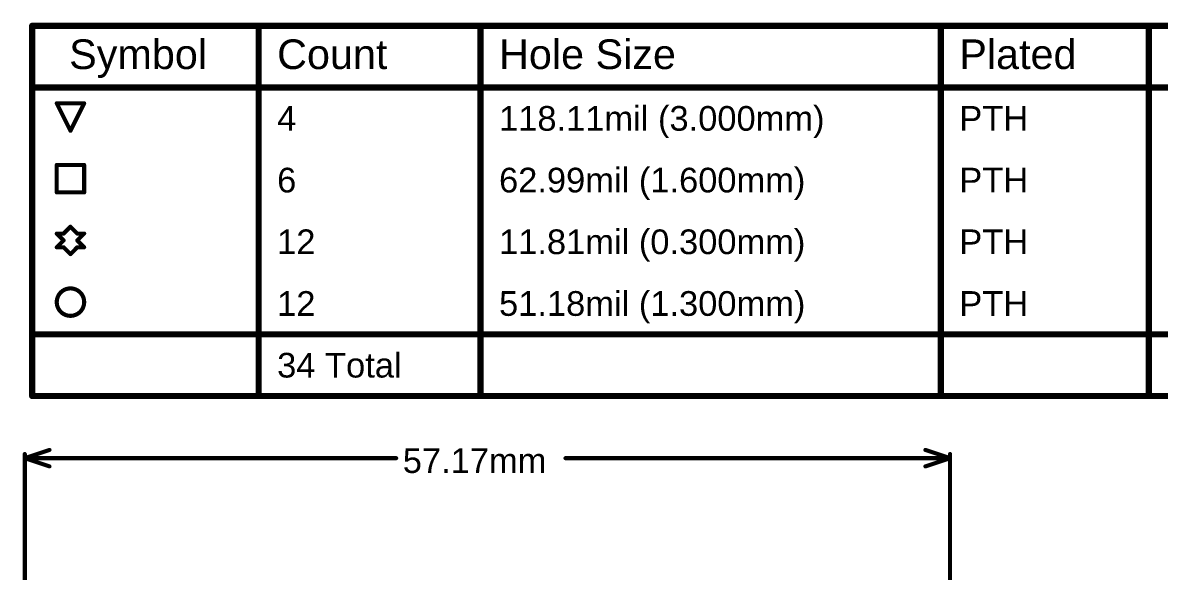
# Model space of a CAD drawing. Header units: inches. Extents: x -4 to 182, y -4 to 85.
# Drawn here: x -4.1 to 66.1, y 51 to 84.9 of the extents above; entities that cross this region are included whole.
import ezdxf

# ---------------------------------------------------------------- set-up
doc = ezdxf.new("R2010")
doc.units = ezdxf.units.IN
doc.layers.add('Dimensions', color=6, linetype='Continuous')
doc.layers.add('Drill Drawing', color=1, linetype='Continuous')
doc.styles.add('Arial', font='', dxfattribs={"height": 0.2})
doc.styles.get('Arial').set_extended_font_data('Arial')

msp = doc.modelspace()

# ---------------------------------------------------------------- linework, layer by layer
at = {"layer": 'Dimensions', "const_width": 0.254}
for points in [[(-4, 58), (-2.476, 58.508)], [(-4, 47.254), (-4, 58.254)], [(51.65, 58.508), (53.174, 58)], [(53.174, 47.254), (53.174, 58.254)], [(-4, 58), (18.95, 58)], [(-4, 58), (-2.476, 57.492)], [(29.411, 58), (53.174, 58)], [(51.65, 57.492), (53.174, 58)]]:
    msp.add_lwpolyline(points, dxfattribs=at)
at = {"layer": 'Dimensions', "const_width": 0.127}
for points in [[(-4.063, 58.254, 1), (-3.936, 58.254, 1)], [(-2.539, 58.508, 1), (-2.412, 58.508, 1)], [(51.586, 58.508, 1), (51.713, 58.508, 1)], [(53.11, 58.254, 1), (53.237, 58.254, 1)], [(-4.063, 58, 1), (-3.936, 58, 1)], [(-4.063, 58, 1), (-3.936, 58, 1)], [(-4.063, 58, 1), (-3.936, 58, 1)], [(-2.539, 57.492, 1), (-2.412, 57.492, 1)], [(18.886, 58, 1), (19.013, 58, 1)], [(29.348, 58, 1), (29.475, 58, 1)], [(51.586, 57.492, 1), (51.713, 57.492, 1)], [(53.11, 58, 1), (53.237, 58, 1)], [(53.11, 58, 1), (53.237, 58, 1)], [(53.11, 58, 1), (53.237, 58, 1)]]:
    msp.add_lwpolyline(points, format="xyb", close=True, dxfattribs=at)
at = {"layer": 'Drill Drawing'}
for points, const_width in [([(-3.543, 84.696), (176.291, 84.696)], 0.381), ([(-3.543, 61.836), (-3.543, 84.696)], 0.381), ([(10.449, 61.836), (10.449, 84.696)], 0.381), ([(24.161, 61.836), (24.161, 84.696)], 0.381), ([(52.601, 61.836), (52.601, 84.696)], 0.381), ([(65.45, 61.836), (65.45, 84.696)], 0.381), ([(-3.543, 80.886), (176.291, 80.886)], 0.381), ([(-2.025, 79.913), (-0.331, 79.913)], 0.254), ([(-2.025, 79.913), (-1.178, 78.219)], 0.254), ([(-1.178, 78.219), (-0.331, 79.913)], 0.254), ([(-2.025, 76.103), (-0.331, 76.103)], 0.254), ([(-2.025, 74.409), (-2.025, 76.103)], 0.254), ([(-0.331, 74.409), (-0.331, 76.103)], 0.254), ([(-2.025, 74.409), (-0.331, 74.409)], 0.254), ([(-1.601, 71.869), (-1.178, 72.293)], 0.254), ([(-1.178, 72.293), (-0.755, 71.869)], 0.254), ([(-2.025, 71.869), (-1.601, 71.446)], 0.254), ([(-2.025, 71.869), (-1.601, 71.869)], 0.254), ([(-0.755, 71.869), (-0.331, 71.869)], 0.254), ([(-0.755, 71.446), (-0.331, 71.869)], 0.254), ([(-2.025, 71.023), (-1.601, 71.446)], 0.254), ([(-2.025, 71.023), (-1.601, 71.023)], 0.254), ([(-1.601, 71.023), (-1.178, 70.599)], 0.254), ([(-1.178, 70.599), (-0.755, 71.023)], 0.254), ([(-0.755, 71.446), (-0.331, 71.023)], 0.254), ([(-0.755, 71.023), (-0.331, 71.023)], 0.254), ([(-3.543, 65.646), (176.291, 65.646)], 0.381), ([(-3.543, 61.836), (176.291, 61.836)], 0.381)]:
    msp.add_lwpolyline(points, dxfattribs=dict(at, const_width=const_width))
for points, const_width in [([(-3.639, 84.696, 1), (-3.448, 84.696, 1)], 0.191), ([(-3.639, 84.696, 1), (-3.448, 84.696, 1)], 0.191), ([(10.354, 84.696, 1), (10.544, 84.696, 1)], 0.191), ([(24.066, 84.696, 1), (24.257, 84.696, 1)], 0.191), ([(52.506, 84.696, 1), (52.696, 84.696, 1)], 0.191), ([(65.355, 84.696, 1), (65.546, 84.696, 1)], 0.191), ([(-3.639, 80.886, 1), (-3.448, 80.886, 1)], 0.191), ([(-2.088, 79.913, 1), (-1.961, 79.913, 1)], 0.127), ([(-2.088, 79.913, 1), (-1.961, 79.913, 1)], 0.127), ([(-0.395, 79.913, 1), (-0.268, 79.913, 1)], 0.127), ([(-0.395, 79.913, 1), (-0.268, 79.913, 1)], 0.127), ([(-1.241, 78.219, 1), (-1.114, 78.219, 1)], 0.127), ([(-1.241, 78.219, 1), (-1.114, 78.219, 1)], 0.127), ([(-2.088, 76.103, 1), (-1.961, 76.103, 1)], 0.127), ([(-2.088, 76.103, 1), (-1.961, 76.103, 1)], 0.127), ([(-0.395, 76.103, 1), (-0.268, 76.103, 1)], 0.127), ([(-0.395, 76.103, 1), (-0.268, 76.103, 1)], 0.127), ([(-2.088, 74.409, 1), (-1.961, 74.409, 1)], 0.127), ([(-2.088, 74.409, 1), (-1.961, 74.409, 1)], 0.127), ([(-0.395, 74.409, 1), (-0.268, 74.409, 1)], 0.127), ([(-0.395, 74.409, 1), (-0.268, 74.409, 1)], 0.127), ([(-1.241, 72.293, 1), (-1.114, 72.293, 1)], 0.127), ([(-1.241, 72.293, 1), (-1.114, 72.293, 1)], 0.127), ([(-2.088, 71.869, 1), (-1.961, 71.869, 1)], 0.127), ([(-2.088, 71.869, 1), (-1.961, 71.869, 1)], 0.127), ([(-1.665, 71.869, 1), (-1.538, 71.869, 1)], 0.127), ([(-1.665, 71.869, 1), (-1.538, 71.869, 1)], 0.127), ([(-0.818, 71.869, 1), (-0.691, 71.869, 1)], 0.127), ([(-0.818, 71.869, 1), (-0.691, 71.869, 1)], 0.127), ([(-0.395, 71.869, 1), (-0.268, 71.869, 1)], 0.127), ([(-0.395, 71.869, 1), (-0.268, 71.869, 1)], 0.127), ([(-2.088, 71.023, 1), (-1.961, 71.023, 1)], 0.127), ([(-2.088, 71.023, 1), (-1.961, 71.023, 1)], 0.127), ([(-1.665, 71.446, 1), (-1.538, 71.446, 1)], 0.127), ([(-1.665, 71.446, 1), (-1.538, 71.446, 1)], 0.127), ([(-1.665, 71.023, 1), (-1.538, 71.023, 1)], 0.127), ([(-1.665, 71.023, 1), (-1.538, 71.023, 1)], 0.127), ([(-0.818, 71.446, 1), (-0.691, 71.446, 1)], 0.127), ([(-0.818, 71.446, 1), (-0.691, 71.446, 1)], 0.127), ([(-0.818, 71.023, 1), (-0.691, 71.023, 1)], 0.127), ([(-0.818, 71.023, 1), (-0.691, 71.023, 1)], 0.127), ([(-0.395, 71.023, 1), (-0.268, 71.023, 1)], 0.127), ([(-0.395, 71.023, 1), (-0.268, 71.023, 1)], 0.127), ([(-1.241, 70.599, 1), (-1.114, 70.599, 1)], 0.127), ([(-1.241, 70.599, 1), (-1.114, 70.599, 1)], 0.127), ([(-0.331, 67.636, 1), (-2.025, 67.636, 1)], 0.254), ([(-2.088, 67.636, 1), (-1.961, 67.636, 1)], 0.127), ([(-0.395, 67.636, 1), (-0.268, 67.636, 1)], 0.127), ([(-3.639, 65.646, 1), (-3.448, 65.646, 1)], 0.191), ([(-3.639, 61.836, 1), (-3.448, 61.836, 1)], 0.191), ([(-3.639, 61.836, 1), (-3.448, 61.836, 1)], 0.191), ([(10.354, 61.836, 1), (10.544, 61.836, 1)], 0.191), ([(24.066, 61.836, 1), (24.257, 61.836, 1)], 0.191), ([(52.506, 61.836, 1), (52.696, 61.836, 1)], 0.191), ([(65.355, 61.836, 1), (65.546, 61.836, 1)], 0.191)]:
    msp.add_lwpolyline(points, format="xyb", close=True, dxfattribs=dict(at, const_width=const_width))

# ---------------------------------------------------------------- texts
at = {"layer": 'Dimensions', "style": 'Arial'}
msp.add_text('57.17mm', height=1.524, dxfattribs=at).set_placement((19.356, 57.086))
at = {"layer": 'Drill Drawing', "style": 'Arial'}
for s, height, p in [('Symbol', 1.8288, (-1.257, 82.029)), ('Count', 1.8288, (11.592, 82.029)), ('Hole Size', 1.8288, (25.304, 82.029)), ('Plated', 1.8288, (53.744, 82.029)), ('4', 1.524, (11.592, 78.219)), ('118.11mil (3.000mm)', 1.524, (25.304, 78.219)), ('PTH', 1.524, (53.744, 78.219)), ('6', 1.524, (11.592, 74.409)), ('62.99mil (1.600mm)', 1.524, (25.304, 74.409)), ('PTH', 1.524, (53.744, 74.409)), ('12', 1.524, (11.592, 70.599)), ('11.81mil (0.300mm)', 1.524, (25.304, 70.599)), ('PTH', 1.524, (53.744, 70.599)), ('12', 1.524, (11.592, 66.789)), ('51.18mil (1.300mm)', 1.524, (25.304, 66.789)), ('PTH', 1.524, (53.744, 66.789)), ('34 Total', 1.524, (11.592, 62.979))]:
    msp.add_text(s, height=height, dxfattribs=at).set_placement(p)

doc.saveas('drawing.dxf')
